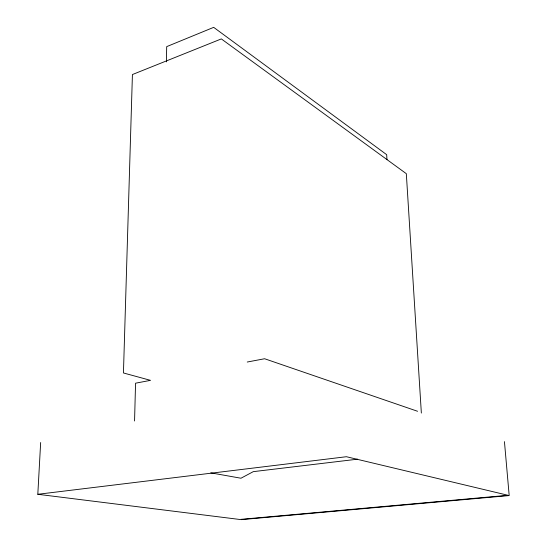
<?xml version="1.0" encoding="UTF-8"?>
<svg xmlns="http://www.w3.org/2000/svg" width="547" height="547" viewBox="0 0 547 547"><rect width="100%" height="100%" fill="white"/><g stroke="black" fill="none" stroke-linecap="round" stroke-linejoin="round"><path stroke-width="0.82" d="M166.411 61.879L166.691 46.632L213.686 27.35L386.681 154.678L386.968 159.724M134.562 420.992L135.553 383.194L150.528 380.356L123.444 372.965L132.422 74.549L221.33 38.912L406.318 173.679L421.354 413.053M37.811 494.29L346.401 456.718L508.019 495.288L239.716 519.459L37.811 494.29L40.656 442.523M247.244 362.032L264.604 358.743L417.58 411.282M357.663 459.172L253.302 471.644L240.96 478.228L210.786 472.847M241.234 519.65L509.189 495.568L504.443 441.627"/></g></svg>
